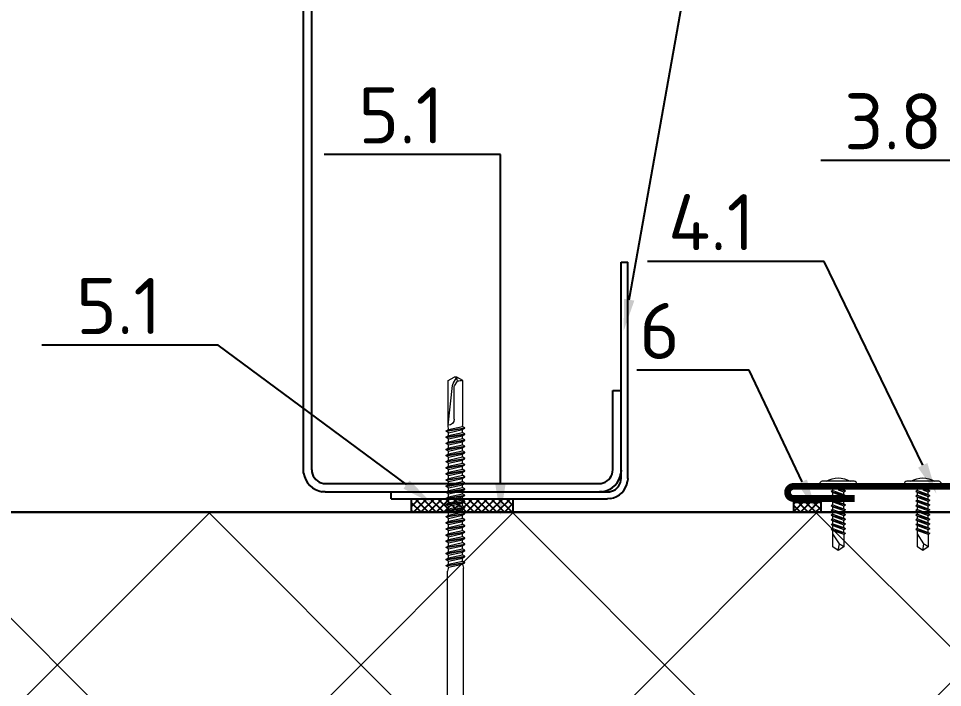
# Model space of a CAD drawing. Header units: millimetres. Extents: x -3689 to 2883575, y -702957 to -604547.
# Drawn here: x 2870290.6 to 2870570.8, y -662418.4 to -662215.5 of the extents above; entities that cross this region are included whole.
import ezdxf
from ezdxf import colors
from ezdxf.entities.mleader import LeaderData, LeaderLine
from ezdxf.math import Vec2, Vec3

# ---------------------------------------------------------------- set-up
doc = ezdxf.new("R2010")
doc.units = ezdxf.units.MM
for name, color, linetype, lineweight in [('-Крепеж-', 7, 'Continuous', 20), ('Размеры', 82, 'Continuous', 9), ('Сэндвич-панель', 30, 'Continuous', 13), ('Уплотнительная лента', 6, 'Continuous', 25)]:
    doc.layers.add(name, color=color, linetype=linetype, lineweight=lineweight)
doc.layers.add('A-FLOR-IDEN', color=14, linetype='Continuous')
doc.layers.add('S-METL', color=14, linetype='Continuous')
doc.layers.add('ФЭ', color=7, linetype='Continuous', lineweight=25, true_color=0xb8002e)
doc.styles.add('ЕСКД', font='isocpeur.ttf')
pattern_1 = [(45, (0, 0), (-1.122532015133644, 1.122532015133644), []), (135, (0, 0), (-1.122532015133644, -1.122532015133644), [])]

# ---------------------------------------------------------------- blocks, each defined once
blk = doc.blocks.new('*U703')
at = {"layer": 'Сэндвич-панель', "ltscale": 5, "true_color": 0x2776bb}
h = blk.add_hatch(dxfattribs=at)
h.set_pattern_fill('ANSI37', color=152, scale=20)
h.set_pattern_definition([(45, (575.6751378866816, 80), (-44.90128060534577, 44.90128060534577), []), (135, (575.6751378866816, 80), (-44.90128060534577, -44.90128060534576), [])])
h.paths.add_polyline_path([(0, 0), (6.123233995736766e-15, 100), (675.6751378866816, 100), (675.6751378866816, 0)])
at = {"layer": 'Сэндвич-панель', "color": 152, "lineweight": 30, "ltscale": 5, "true_color": 0x2776bb}
blk.add_lwpolyline([(0, 0), (6.123233995736766e-15, 100), (675.6751378866816, 100), (675.6751378866816, 0)], close=True, dxfattribs=at)
blk = doc.blocks.new('*U645')
at = {"ltscale": 5}
h = blk.add_hatch(dxfattribs=at)
h.set_pattern_fill('ANSI37', color=256, scale=0.5)
h.set_pattern_definition(pattern_1)
h.paths.add_polyline_path([(-4, 15), (0, 15), (-2.664535259100376e-15, -15), (-4.000000000000003, -15)])
blk.add_lwpolyline([(-4, 15), (0, 15), (-2.664535259100376e-15, -15), (-4.000000000000003, -15)], close=True, dxfattribs=at)
blk = doc.blocks.new('Уплотнитель 3х8')
at = {"ltscale": 5}
h = blk.add_hatch(dxfattribs=at)
h.set_pattern_fill('ANSI37', color=256, scale=0.5)
h.set_pattern_definition(pattern_1)
h.paths.add_polyline_path([(-3, 4), (0, 4), (0, -4), (-3, -4)])
blk.add_lwpolyline([(-3, 4), (0, 4), (0, -4), (-3, -4)], close=True, dxfattribs=at)
blk = doc.blocks.new('*U641')
at = {"color": 0, "linetype": 'ByBlock', "lineweight": -2}
for p, q in [((-1.599999999973079, -1.000000000007276), (-2.099999999973079, -1.288675134612276)), ((-1.059018956748332, -0.9999999999963618), (-2.099999999976717, -1.288675134605)), ((-1.599999999973079, -1.577350269199087), (-2.099999999973079, -1.288675134605)), ((2.100000000016734, -1.523970384954737), (-2.099999999976717, -2.688675134599179)), ((-1.599999999973079, -2.400000000001455), (-2.099999999973079, -2.688675134606455)), ((-1.599999999973079, -2.977350269193266), (-2.099999999973079, -2.688675134599179)), ((-0.013743172206887, -1), (-1.599999999973079, -1.577350269199087)), ((-1.599999999954889, -0.9999999999963617), (-0.01374317219597306, -0.999999999996362)), ((1.60000000002401, -1.235295250346099), (-1.599999999973079, -2.399999999997817)), ((1.600000000027648, -1.812645519545186), (-1.599999999973079, -2.977350269193266)), ((1.60000000002401, -2.635295250340278), (-1.59999999997308, -3.799999999991996)), ((1.60000000002401, -1.235295250353375), (2.10000000002401, -1.523970384958375)), ((1.60000000002401, -1.812645519545186), (2.10000000002401, -1.523970384951099)), ((1.60000000002401, -2.635295250347554), (2.10000000002401, -2.923970384952554)), ((2.100000000016734, -2.923970384948916), (-2.099999999976718, -4.088675134593359)), ((-1.59999999997308, -3.799999999995634), (-2.09999999997308, -4.088675134600635)), ((-1.59999999997308, -4.377350269187446), (-2.09999999997308, -4.088675134593359)), ((2.100000000016734, -4.323970384950371), (-2.099999999976718, -5.488675134594814)), ((-1.59999999997308, -5.19999999999709), (-2.09999999997308, -5.48867513460209)), ((1.600000000027648, -3.212645519539365), (-1.59999999997308, -4.377350269187446)), ((1.60000000002401, -4.035295250341733), (-1.59999999997308, -5.199999999993452)), ((1.600000000027648, -4.61264551954082), (-1.59999999997308, -5.777350269188901)), ((1.599999999994906, -5.43529525035774), (-1.600000000002184, -6.600000000009459)), ((1.60000000002401, -3.212645519539365), (2.10000000002401, -2.923970384945279)), ((1.60000000002401, -4.035295250349009), (2.10000000002401, -4.323970384954009)), ((1.60000000002401, -4.61264551954082), (2.10000000002401, -4.323970384946733)), ((1.599999999994906, -5.435295250365016), (2.099999999994906, -5.723970384970016)), ((-1.59999999997308, -5.777350269188901), (-2.09999999997308, -5.488675134594814)), ((2.09999999998763, -5.723970384966378), (-2.100000000005822, -6.888675134610821)), ((-1.600000000002184, -6.600000000013097), (-2.100000000002184, -6.888675134618097)), ((-1.600000000002184, -7.177350269204908), (-2.100000000002184, -6.888675134610821)), ((2.09999999998763, -7.123970384967834), (-2.100000000005822, -8.288675134612276)), ((-1.600000000002184, -8.000000000014552), (-2.100000000002184, -8.288675134619552)), ((1.599999999998544, -6.012645519556827), (-1.600000000002184, -7.177350269204908)), ((1.599999999994905, -6.835295250359195), (-1.600000000002184, -8.000000000010914)), ((1.599999999998543, -7.412645519558282), (-1.600000000002184, -8.577350269206363)), ((1.599999999994906, -6.012645519556827), (2.099999999994906, -5.72397038496274)), ((1.599999999994905, -6.835295250366471), (2.099999999994905, -7.123970384971472)), ((1.599999999994905, -7.412645519558282), (2.099999999994905, -7.123970384964196)), ((-1.600000000002184, -8.577350269206363), (-2.100000000002184, -8.288675134612276)), ((2.099999999987629, -8.523970384969289), (-2.100000000005823, -9.688675134613732)), ((-1.600000000002185, -9.400000000016007), (-2.100000000002185, -9.688675134621008)), ((-1.600000000002185, -9.977350269207818), (-2.100000000002185, -9.688675134613732)), ((2.099999999987629, -9.923970384970744), (-2.100000000005823, -11.08867513461519)), ((-1.600000000002185, -10.80000000001746), (-2.100000000002185, -11.08867513462246)), ((1.599999999994905, -8.23529525036065), (-1.600000000002185, -9.40000000001237)), ((1.599999999998543, -8.812645519559737), (-1.600000000002185, -9.977350269207818)), ((1.599999999994905, -9.635295250362105), (-1.600000000002185, -10.80000000001382)), ((1.599999999998543, -10.21264551956119), (-1.600000000002185, -11.37735026920927)), ((1.599999999994905, -8.235295250367926), (2.099999999994905, -8.523970384972927)), ((1.599999999994905, -8.812645519559737), (2.099999999994905, -8.52397038496565)), ((1.599999999994905, -9.635295250369381), (2.099999999994905, -9.923970384974382)), ((1.599999999994905, -10.21264551956119), (2.099999999994905, -9.923970384967106)), ((-1.600000000002185, -11.37735026920927), (-2.100000000002185, -11.08867513461519)), ((2.099999999998543, -11.32397038496856), (-2.099999999994909, -12.488675134613)), ((-1.599999999991271, -12.20000000001528), (-2.099999999991271, -12.48867513462028)), ((-1.599999999991271, -12.77735026920709), (-2.099999999991271, -12.488675134613)), ((2.099999999987629, -12.72397038497729), (-2.100000000005823, -13.88867513462174)), ((-1.600000000002185, -13.60000000002401), (-2.100000000002185, -13.88867513462901)), ((1.600000000005819, -11.03529525035992), (-1.599999999991271, -12.20000000001164)), ((1.600000000009457, -11.61264551955901), (-1.599999999991271, -12.77735026920709)), ((1.599999999994905, -12.43529525036865), (-1.600000000002185, -13.60000000002037)), ((1.599999999998542, -13.01264551956774), (-1.600000000002185, -14.17735026921582)), ((1.600000000005819, -11.0352952503672), (2.100000000005819, -11.3239703849722)), ((1.600000000005819, -11.61264551955901), (2.100000000005819, -11.32397038496492)), ((1.599999999994905, -12.43529525037593), (2.099999999994905, -12.72397038498093)), ((1.599999999994904, -13.01264551956774), (2.099999999994905, -12.72397038497365)), ((-1.600000000002185, -14.17735026921582), (-2.100000000002185, -13.88867513462174)), ((-0.351670386055051, -17.00557813298656), (1.599999999998542, -13.99999999996362)), ((7.272467370805861e-12, -18.9999999999709), (-0.351670386055051, -17.00557813298656))]:
    blk.add_line(p, q, dxfattribs=at)
blk.add_lwpolyline([(4.749999999996362, 1.500000000003637, -0.9999999999999999), (4.749999999996362, 3.637106246247321e-12), (-4.750000000003638, 8.725608443924891e-16, -0.9999999999999999), (-4.750000000003638, 1.500000000003639)], format="xyb", close=True, dxfattribs=at)
blk.add_lwpolyline([(1.600000000002183, -1.235295250353375), (1.600000000005821, -0.9999999999963624, -0.4142135623688329), (2.600000000005821, 3.637501194840044e-12)], format="xyb", dxfattribs=at)
for points in [[(-1.600000000009459, -2.400000000019645), (-1.600000000009459, -1.577350269213639)], [(1.60000000000582, -2.63529525035483), (1.600000000005821, -1.8126455195561)], [(-1.600000000009459, -3.800000000013824), (-1.600000000009459, -2.977350269207818)], [(-1.60000000000946, -5.200000000008004), (-1.60000000000946, -4.377350269201997)], [(1.600000000002182, -4.035295250349009), (1.600000000002182, -3.212645519550279)], [(1.600000000002182, -5.435295250354102), (1.600000000002182, -4.612645519551734)], [(-1.60000000000946, -6.600000000013097), (-1.60000000000946, -5.777350269203453)], [(-1.60000000000946, -8.000000000014552), (-1.60000000000946, -7.177350269208546)], [(1.600000000002181, -6.835295250355557), (1.600000000002182, -6.012645519556827)], [(1.600000000002181, -8.235295250357012), (1.600000000002181, -7.412645519558282)], [(-1.600000000009461, -9.400000000016007), (-1.60000000000946, -8.577350269210001)], [(-1.600000000009461, -10.80000000001746), (-1.600000000009461, -9.977350269211456)], [(1.600000000002181, -9.635295250358467), (1.600000000002181, -8.812645519559737)], [(1.600000000013095, -11.03529525035628), (1.600000000013095, -10.21264551955755)], [(-1.599999999998547, -12.20000000001528), (-1.599999999998547, -11.37735026920927)], [(-1.600000000009461, -13.60000000002401), (-1.600000000009461, -12.777350269218)], [(-1.600000000002185, -14.17735026921582), (-1.599999999998548, -17.87966793885062), (-7.279447857560992e-12, -18.99999999998181), (1.599999999998541, -17.8796679388397), (1.59999999998399, -13.01264551957502)], [(1.600000000002181, -12.43529525036502), (1.600000000002181, -11.61264551956629)]]:
    blk.add_lwpolyline(points, dxfattribs=at)
for centre, radius, start, end in [((-3.638736557298684e-12, -4.124999999992724), 6.624999999996911, 58.10920819813854, 121.8907918018614), ((-2.600000000002183, -0.9999999999999996), 0.9999999999890861, 2.084140759670701e-10, 89.9999999995831), ((0.8651910481785271, -20.07188099263658), 3.298933915255489, 111.6456391962607, 138.3543608042461)]:
    blk.add_arc(centre, radius, start, end, dxfattribs=at)
blk = doc.blocks.new('5.5х140')
at = {"layer": '-Крепеж-', "color": 0, "linetype": 'ByBlock', "lineweight": -2}
for p, q in [((-3.975486000010278, 4.231651999929454), (-2.764797999989241, 9.499999999941792)), ((-2.764797999989241, -9.500000000058208), (-2.764797999989241, 9.499999999941792)), ((-2.764797999989241, 9.499999999941792), (-1.798872999992454, 9.278026469284669)), ((-1.798872589366511, -9.278027997992467), (-1.798872589366511, 9.278027997876052)), ((-1.687914000009187, 9.125306648435071), (0, 9.03684664843604)), ((0, 9.03684664843604), (0, -9.036846648494247)), ((-9.225486000010278, 3.377498999936506), (-9.225486000010278, -3.377499000052921)), ((0, -2.119821216037963), (0.8671251273481175, 3.149999999965075)), ((0.002306945534655824, -3.150000000081491), (1.038943309162278, 3.149999999965075)), ((0.4041954000713304, 2.348181818146259), (0.8671251273481175, 3.149999999965075)), ((0.8671251273481175, 3.149999999965075), (1.038943309162278, 3.149999999965075)), ((1.038943309162278, 3.149999999965075), (1.501873036439065, 2.348181818146259)), ((1.903761490975739, -3.150000000081491), (2.940397854632465, 3.149999999965075)), ((2.075579672819003, -3.150000000081491), (3.112216036446625, 3.149999999965075)), ((2.477468127355678, 2.348181818146259), (2.940397854632465, 3.149999999965075)), ((2.940397854632465, 3.149999999965075), (3.112216036446625, 3.149999999965075)), ((3.112216036446625, 3.149999999965075), (3.575145763723413, 2.348181818146259)), ((3.977034218260087, -3.150000000081491), (5.013670581887709, 3.149999999965075)), ((4.148852400074247, -3.150000000081491), (5.185488763701869, 3.149999999965075)), ((4.550740854610922, 2.348181818146259), (5.013670581887709, 3.149999999965075)), ((5.013670581887709, 3.149999999965075), (5.185488763701869, 3.149999999965075)), ((5.185488763701869, 3.149999999965075), (5.648418490978656, 2.348181818146259)), ((6.050306945544435, -3.150000000081491), (7.086943309172057, 3.149999999965075)), ((6.222125127358595, -3.150000000081491), (7.258761490986217, 3.149999999965075)), ((6.624013581895269, 2.348181818146259), (7.086943309172057, 3.149999999965075)), ((7.086943309172057, 3.149999999965075), (7.258761490986217, 3.149999999965075)), ((7.258761490986217, 3.149999999965075), (7.721691218263004, 2.348181818146259)), ((8.123579672799679, -3.150000000081491), (9.1602160364273, 3.149999999965075)), ((8.295397854613839, -3.150000000081491), (9.33203421824146, 3.149999999965075)), ((8.697286309150513, 2.348181818146259), (9.1602160364273, 3.149999999965075)), ((9.1602160364273, 3.149999999965075), (9.33203421824146, 3.149999999965075)), ((9.33203421824146, 3.149999999965075), (9.794963945518248, 2.348181818146259)), ((84.11750000005122, -2.750000000058208), (85.02250000005006, 2.749999999941792)), ((84.2675000000745, -2.750000000058208), (85.17250000007334, 2.749999999941792)), ((84.61835500007146, 2.049999999930151), (85.02250000005006, 2.749999999941792)), ((85.02250000005006, 2.749999999941792), (85.17250000007334, 2.749999999941792)), ((85.17250000007334, 2.749999999941792), (85.57664500005194, 2.049999999930151)), ((85.9275000000489, -2.750000000058208), (86.83250000004773, 2.749999999941792)), ((86.07750000007218, -2.750000000058208), (86.98250000007101, 2.749999999941792)), ((86.42835500006913, 2.049999999930151), (86.83250000004773, 2.749999999941792)), ((86.83250000004773, 2.749999999941792), (86.98250000007101, 2.749999999941792)), ((86.98250000007101, 2.749999999941792), (87.38664500004961, 2.049999999930151)), ((87.73750000004657, -2.750000000058208), (88.6425000000454, 2.749999999941792)), ((87.88750000006985, -2.750000000058208), (88.79250000006869, 2.749999999941792)), ((88.2383550000668, 2.049999999930151), (88.6425000000454, 2.749999999941792)), ((88.6425000000454, 2.749999999941792), (88.79250000006869, 2.749999999941792)), ((88.79250000006869, 2.749999999941792), (89.19664500004728, 2.049999999930151)), ((89.54750000004424, -2.750000000058208), (90.45250000004307, 2.749999999941792)), ((89.69750000006752, -2.750000000058208), (90.60250000006636, 2.749999999941792)), ((90.04835500006448, 2.049999999930151), (90.45250000004307, 2.749999999941792)), ((90.45250000004307, 2.749999999941792), (90.60250000006636, 2.749999999941792)), ((90.60250000006636, 2.749999999941792), (91.00664500004495, 2.049999999930151)), ((91.35750000004191, -2.750000000058208), (92.26250000004075, 2.749999999941792)), ((91.50750000006519, -2.750000000058208), (92.41250000006403, 2.749999999941792)), ((91.85835500006215, 2.049999999930151), (92.26250000004075, 2.749999999941792)), ((92.26250000004075, 2.749999999941792), (92.41250000006403, 2.749999999941792)), ((92.41250000006403, 2.749999999941792), (92.81664500004263, 2.049999999930151)), ((93.16750000003958, -2.750000000058208), (94.07250000003842, 2.749999999941792)), ((93.31750000006286, -2.750000000058208), (94.2225000000617, 2.749999999941792)), ((93.66835500005982, 2.049999999930151), (94.07250000003842, 2.749999999941792)), ((94.07250000003842, 2.749999999941792), (94.2225000000617, 2.749999999941792)), ((94.2225000000617, 2.749999999941792), (94.6266450000403, 2.049999999930151)), ((94.97750000003725, -2.750000000058208), (95.88250000003609, 2.749999999941792)), ((95.12750000006054, -2.750000000058208), (96.03250000005937, 2.749999999941792)), ((95.47835500005749, 2.049999999930151), (95.88250000003609, 2.749999999941792)), ((95.88250000003609, 2.749999999941792), (96.03250000005937, 2.749999999941792)), ((96.03250000005937, 2.749999999941792), (96.43664500003797, 2.049999999930151)), ((96.78750000003492, -2.750000000058208), (97.69250000003376, 2.749999999941792)), ((96.93750000005821, -2.750000000058208), (97.84250000005704, 2.749999999941792)), ((97.28835500005516, 2.049999999930151), (97.69250000003376, 2.749999999941792)), ((97.69250000003376, 2.749999999941792), (97.84250000005704, 2.749999999941792)), ((97.84250000005704, 2.749999999941792), (98.24664500003564, 2.049999999930151)), ((98.5975000000326, -2.750000000058208), (99.50250000003143, 2.749999999941792)), ((98.74750000005588, -2.750000000058208), (99.65250000005472, 2.749999999941792)), ((99.09835500005283, 2.049999999930151), (99.50250000003143, 2.749999999941792)), ((99.50250000003143, 2.749999999941792), (99.65250000005472, 2.749999999941792)), ((99.65250000005472, 2.749999999941792), (100.0566450000333, 2.049999999930151)), ((100.4075000000303, -2.750000000058208), (101.3125000000291, 2.749999999941792)), ((100.5575000000536, -2.750000000058208), (101.4625000000524, 2.749999999941792)), ((100.9083550000505, 2.049999999930151), (101.3125000000291, 2.749999999941792)), ((101.3125000000291, 2.749999999941792), (101.4625000000524, 2.749999999941792)), ((101.4625000000524, 2.749999999941792), (101.866645000031, 2.049999999930151)), ((102.2175000000279, -2.750000000058208), (103.1225000000268, 2.749999999941792)), ((102.3675000000512, -2.750000000058208), (103.2725000000501, 2.749999999941792)), ((102.7183550000482, 2.049999999930151), (103.1225000000268, 2.749999999941792)), ((103.1225000000268, 2.749999999941792), (103.2725000000501, 2.749999999941792)), ((103.2725000000501, 2.749999999941792), (103.6766450000287, 2.049999999930151)), ((104.0275000000256, -2.750000000058208), (104.9325000000244, 2.749999999941792)), ((104.1775000000489, -2.750000000058208), (105.0825000000477, 2.749999999941792)), ((104.5283550000458, 2.049999999930151), (104.9325000000244, 2.749999999941792)), ((104.9325000000244, 2.749999999941792), (105.0825000000477, 2.749999999941792)), ((105.0825000000477, 2.749999999941792), (105.4866450000263, 2.049999999930151)), ((105.8375000000233, -2.750000000058208), (106.7425000000221, 2.749999999941792)), ((105.9875000000466, -2.750000000058208), (106.8925000000454, 2.749999999941792)), ((106.3383550000435, 2.049999999930151), (106.7425000000221, 2.749999999941792)), ((106.7425000000221, 2.749999999941792), (106.8925000000454, 2.749999999941792)), ((106.8925000000454, 2.749999999941792), (107.296645000024, 2.049999999930151)), ((107.647500000021, -2.750000000058208), (108.5525000000198, 2.749999999941792)), ((107.7975000000442, -2.750000000058208), (108.7025000000431, 2.749999999941792)), ((108.1483550000412, 2.049999999930151), (108.5525000000198, 2.749999999941792)), ((108.5525000000198, 2.749999999941792), (108.7025000000431, 2.749999999941792)), ((108.7025000000431, 2.749999999941792), (109.1066450000217, 2.049999999930151)), ((109.4575000000186, -2.750000000058208), (110.3625000000175, 2.749999999941792)), ((109.6075000000419, -2.750000000058208), (110.5125000000407, 2.749999999941792)), ((109.9583550000389, 2.049999999930151), (110.3625000000175, 2.749999999941792)), ((110.3625000000175, 2.749999999941792), (110.5125000000407, 2.749999999941792)), ((110.5125000000407, 2.749999999941792), (110.9166450000193, 2.049999999930151)), ((111.2675000000163, -2.750000000058208), (112.1725000000151, 2.749999999941792)), ((111.4175000000396, -2.750000000058208), (112.3225000000384, 2.749999999941792)), ((111.7683550000365, 2.049999999930151), (112.1725000000151, 2.749999999941792)), ((112.1725000000151, 2.749999999941792), (112.3225000000384, 2.749999999941792)), ((112.3225000000384, 2.749999999941792), (112.726645000017, 2.049999999930151)), ((113.077500000014, -2.750000000058208), (113.9825000000128, 2.749999999941792)), ((113.2275000000373, -2.750000000058208), (114.1325000000361, 2.749999999941792)), ((113.5783550000342, 2.049999999930151), (113.9825000000128, 2.749999999941792)), ((113.9825000000128, 2.749999999941792), (114.1325000000361, 2.749999999941792)), ((114.1325000000361, 2.749999999941792), (114.5366450000147, 2.049999999930151)), ((114.8875000000116, -2.750000000058208), (115.7925000000105, 2.749999999941792)), ((115.0375000000349, -2.750000000058208), (115.9425000000338, 2.749999999941792)), ((115.3883550000319, 2.049999999930151), (115.7925000000105, 2.749999999941792)), ((115.7925000000105, 2.749999999941792), (115.9425000000338, 2.749999999941792)), ((115.9425000000338, 2.749999999941792), (116.3466450000124, 2.049999999930151)), ((116.6975000000093, -2.750000000058208), (117.6025000000081, 2.749999999941792)), ((116.8475000000326, -2.750000000058208), (117.7525000000314, 2.749999999941792)), ((117.1983550000296, 2.049999999930151), (117.6025000000081, 2.749999999941792)), ((117.6025000000081, 2.749999999941792), (117.7525000000314, 2.749999999941792)), ((117.7525000000314, 2.749999999941792), (118.15664500001, 2.049999999930151)), ((118.507500000007, -2.750000000058208), (119.4125000000058, 2.749999999941792)), ((118.6575000000303, -2.750000000058208), (119.5625000000291, 2.749999999941792)), ((119.0083550000272, 2.049999999930151), (119.4125000000058, 2.749999999941792)), ((119.4125000000058, 2.749999999941792), (119.5625000000291, 2.749999999941792)), ((119.5625000000291, 2.749999999941792), (119.9666450000077, 2.049999999930151)), ((120.3175000000047, -2.750000000058208), (121.2225000000035, 2.749999999941792)), ((120.4675000000279, -2.750000000058208), (121.3725000000268, 2.749999999941792)), ((120.8183550000249, 2.049999999930151), (121.2225000000035, 2.749999999941792)), ((121.2225000000035, 2.749999999941792), (121.3725000000268, 2.749999999941792)), ((121.3725000000268, 2.749999999941792), (121.7766450000054, 2.049999999930151)), ((122.1275000000023, -2.750000000058208), (123.0325000000012, 2.749999999941792)), ((122.2775000000256, -2.750000000058208), (123.1825000000244, 2.749999999941792)), ((122.6283550000226, 2.049999999930151), (123.0325000000012, 2.749999999941792)), ((123.0325000000012, 2.749999999941792), (123.1825000000244, 2.749999999941792)), ((123.1825000000244, 2.749999999941792), (123.586645000003, 2.049999999930151)), ((123.9375, -2.750000000058208), (124.8424999999988, 2.749999999941792)), ((124.0875000000233, -2.750000000058208), (124.9925000000221, 2.749999999941792)), ((124.4383550000202, 2.049999999930151), (124.8424999999988, 2.749999999941792)), ((124.8424999999988, 2.749999999941792), (124.9925000000221, 2.749999999941792)), ((124.9925000000221, 2.749999999941792), (125.3658510000096, 2.103336999949533)), ((-8.825485999986995, 2.251665999938268), (-5.075485999986995, 2.251665999938268)), ((0, 0.5170203371089883), (0.4041954000713304, 2.348181818146259)), ((0, 2.348181818146259), (0.4041954000713304, 2.348181818146259)), ((0.465236672811443, -2.348181818262674), (1.501873036439065, 2.348181818146259)), ((1.440831763728056, -2.348181818262674), (2.477468127355678, 2.348181818146259)), ((1.501873036439065, 2.348181818146259), (2.477468127355678, 2.348181818146259)), ((2.538509400066687, -2.348181818262674), (3.575145763723413, 2.348181818146259)), ((3.5141044909833, -2.348181818262674), (4.550740854610922, 2.348181818146259)), ((3.575145763723413, 2.348181818146259), (4.550740854640026, 2.348181818146259)), ((4.611782127351034, -2.348181818262674), (5.648418490978656, 2.348181818146259)), ((5.587377218267648, -2.348181818262674), (6.624013581895269, 2.348181818146259)), ((5.648418490978656, 2.348181818146259), (6.624013581895269, 2.348181818146259)), ((6.685054854606278, -2.348181818262674), (7.721691218263004, 2.348181818146259)), ((7.660649945522891, -2.348181818262674), (8.697286309150513, 2.348181818146259)), ((7.721691218263004, 2.348181818146259), (8.697286309179617, 2.348181818146259)), ((8.758327581890626, -2.348181818262674), (9.794963945518248, 2.348181818146259)), ((9.733922672807239, -2.348181818262674), (10.36867058189819, 0.5274716925341636)), ((9.794963945518248, 2.348181818146259), (83.50552530470304, 2.348181818146259)), ((83.71335500007262, -2.050000000046566), (84.61835500007146, 2.049999999930151)), ((84.6716450000531, -2.050000000046566), (85.57664500005194, 2.049999999930151)), ((85.5233550000703, -2.050000000046566), (86.42835500006913, 2.049999999930151)), ((85.57664500005194, 2.049999999930151), (86.42835500006913, 2.049999999930151)), ((86.48164500005078, -2.050000000046566), (87.38664500004961, 2.049999999930151)), ((87.33335500006797, -2.050000000046566), (88.2383550000668, 2.049999999930151)), ((87.38664500004961, 2.049999999930151), (88.2383550000668, 2.049999999930151)), ((88.29164500004845, -2.050000000046566), (89.19664500004728, 2.049999999930151)), ((89.14335500006564, -2.050000000046566), (90.04835500006448, 2.049999999930151)), ((89.19664500004728, 2.049999999930151), (90.04835500006448, 2.049999999930151)), ((90.10164500004612, -2.050000000046566), (91.00664500004495, 2.049999999930151)), ((90.95335500006331, -2.050000000046566), (91.85835500006215, 2.049999999930151)), ((91.00664500004495, 2.049999999930151), (91.85835500006215, 2.049999999930151)), ((91.91164500004379, -2.050000000046566), (92.81664500004263, 2.049999999930151)), ((92.76335500006098, -2.050000000046566), (93.66835500005982, 2.049999999930151)), ((92.81664500004263, 2.049999999930151), (93.66835500005982, 2.049999999930151)), ((93.72164500004146, -2.050000000046566), (94.6266450000403, 2.049999999930151)), ((94.57335500005865, -2.050000000046566), (95.47835500005749, 2.049999999930151)), ((94.6266450000403, 2.049999999930151), (95.47835500005749, 2.049999999930151)), ((95.53164500003913, -2.050000000046566), (96.43664500003797, 2.049999999930151)), ((96.38335500005633, -2.050000000046566), (97.28835500005516, 2.049999999930151)), ((96.43664500003797, 2.049999999930151), (97.28835500005516, 2.049999999930151)), ((97.3416450000368, -2.050000000046566), (98.24664500003564, 2.049999999930151)), ((98.193355000054, -2.050000000046566), (99.09835500005283, 2.049999999930151)), ((98.24664500003564, 2.049999999930151), (99.09835500005283, 2.049999999930151)), ((99.15164500003448, -2.050000000046566), (100.0566450000333, 2.049999999930151)), ((100.0033550000517, -2.050000000046566), (100.9083550000505, 2.049999999930151)), ((100.0566450000333, 2.049999999930151), (100.9083550000505, 2.049999999930151)), ((100.9616450000321, -2.050000000046566), (101.866645000031, 2.049999999930151)), ((101.8133550000493, -2.050000000046566), (102.7183550000482, 2.049999999930151)), ((101.866645000031, 2.049999999930151), (102.7183550000482, 2.049999999930151)), ((102.7716450000298, -2.050000000046566), (103.6766450000287, 2.049999999930151)), ((103.623355000047, -2.050000000046566), (104.5283550000458, 2.049999999930151)), ((103.6766450000287, 2.049999999930151), (104.5283550000458, 2.049999999930151)), ((104.5816450000275, -2.050000000046566), (105.4866450000263, 2.049999999930151)), ((105.4333550000447, -2.050000000046566), (106.3383550000435, 2.049999999930151)), ((105.4866450000263, 2.049999999930151), (106.3383550000435, 2.049999999930151)), ((106.3916450000252, -2.050000000046566), (107.296645000024, 2.049999999930151)), ((107.2433550000424, -2.050000000046566), (108.1483550000412, 2.049999999930151)), ((107.296645000024, 2.049999999930151), (108.1483550000412, 2.049999999930151)), ((108.2016450000228, -2.050000000046566), (109.1066450000217, 2.049999999930151)), ((109.05335500004, -2.050000000046566), (109.9583550000389, 2.049999999930151)), ((109.1066450000217, 2.049999999930151), (109.9583550000389, 2.049999999930151)), ((110.0116450000205, -2.050000000046566), (110.9166450000193, 2.049999999930151)), ((110.8633550000377, -2.050000000046566), (111.7683550000365, 2.049999999930151)), ((110.9166450000193, 2.049999999930151), (111.7683550000365, 2.049999999930151)), ((111.8216450000182, -2.050000000046566), (112.726645000017, 2.049999999930151)), ((112.6733550000354, -2.050000000046566), (113.5783550000342, 2.049999999930151)), ((112.726645000017, 2.049999999930151), (113.5783550000342, 2.049999999930151)), ((113.6316450000159, -2.050000000046566), (114.5366450000147, 2.049999999930151)), ((114.483355000033, -2.050000000046566), (115.3883550000319, 2.049999999930151)), ((114.5366450000147, 2.049999999930151), (115.3883550000319, 2.049999999930151)), ((115.4416450000135, -2.050000000046566), (116.3466450000124, 2.049999999930151)), ((116.2933550000307, -2.050000000046566), (117.1983550000296, 2.049999999930151)), ((116.3466450000124, 2.049999999930151), (117.1983550000296, 2.049999999930151)), ((117.2516450000112, -2.050000000046566), (118.15664500001, 2.049999999930151)), ((118.1033550000284, -2.050000000046566), (119.0083550000272, 2.049999999930151)), ((118.15664500001, 2.049999999930151), (119.0083550000272, 2.049999999930151)), ((119.0616450000089, -2.050000000046566), (119.9666450000077, 2.049999999930151)), ((119.9133550000261, -2.050000000046566), (120.8183550000249, 2.049999999930151)), ((119.9666450000077, 2.049999999930151), (120.8183550000249, 2.049999999930151)), ((120.8716450000065, -2.050000000046566), (121.7766450000054, 2.049999999930151)), ((121.7233550000237, -2.050000000046566), (122.6283550000226, 2.049999999930151)), ((121.7766450000054, 2.049999999930151), (122.6283550000226, 2.049999999930151)), ((122.6816450000042, -2.050000000046566), (123.586645000003, 2.049999999930151)), ((123.5333550000214, -2.050000000046566), (124.4383550000202, 2.049999999930151)), ((123.586645000003, 2.049999999930151), (124.4383550000202, 2.049999999930151)), ((124.4916450000019, -2.050000000046566), (125.3658510000096, 2.103336999949533)), ((125.3658510000096, 2.103336999949533), (125.8992120000185, 2.149999999965075)), ((125.8992120000185, 2.149999999965075), (138.9896370000206, 2.149999999965075)), ((137.3912070000079, -0.2660250000772066), (138.8000000000175, 0.5473409999394789)), ((138.1237540000002, -0.6832510000676848), (140, 0.3999999999650754)), ((138.8000000000175, 0.5473409999394789), (140, 0.3999999999650754)), ((138.9896370000206, 2.149999999965075), (140, 0.3999999999650754)), ((140, 0.3999999999650754), (140, -0.4000000000814907)), ((-8.825485999986995, -2.251666000054684), (-5.075485999986995, -2.251666000054684)), ((0.002306945534655824, -3.150000000081491), (0.465236672811443, -2.348181818262674)), ((0.465236672811443, -2.348181818262674), (1.440831763728056, -2.348181818262674)), ((1.440831763728056, -2.348181818262674), (1.903761490975739, -3.150000000081491)), ((2.075579672819003, -3.150000000081491), (2.538509400066687, -2.348181818262674)), ((2.538509400066687, -2.348181818262674), (3.5141044909833, -2.348181818262674)), ((3.5141044909833, -2.348181818262674), (3.977034218260087, -3.150000000081491)), ((4.148852400074247, -3.150000000081491), (4.611782127351034, -2.348181818262674)), ((4.611782127351034, -2.348181818262674), (5.587377218267648, -2.348181818262674)), ((5.587377218267648, -2.348181818262674), (6.050306945544435, -3.150000000081491)), ((6.222125127358595, -3.150000000081491), (6.685054854606278, -2.348181818262674)), ((6.685054854606278, -2.348181818262674), (7.660649945522891, -2.348181818262674)), ((7.660649945522891, -2.348181818262674), (8.123579672799679, -3.150000000081491)), ((8.295397854613839, -3.150000000081491), (8.758327581890626, -2.348181818262674)), ((8.758327581890626, -2.348181818262674), (9.733922672807239, -2.348181818262674)), ((9.733922672807239, -2.348181818262674), (10.19685240008403, -3.150000000081491)), ((10.19685240008403, -3.150000000081491), (10.36867058189819, -2.348181818262674)), ((10.36867058189819, -2.348181818262674), (82.6005253047042, -2.348181818262674)), ((83.71335500007262, -2.050000000046566), (84.11750000005122, -2.750000000058208)), ((84.2675000000745, -2.750000000058208), (84.6716450000531, -2.050000000046566)), ((84.6716450000531, -2.050000000046566), (85.5233550000703, -2.050000000046566)), ((85.5233550000703, -2.050000000046566), (85.9275000000489, -2.750000000058208)), ((86.07750000007218, -2.750000000058208), (86.48164500005078, -2.050000000046566)), ((86.48164500005078, -2.050000000046566), (87.33335500006797, -2.050000000046566)), ((87.33335500006797, -2.050000000046566), (87.73750000004657, -2.750000000058208)), ((87.88750000006985, -2.750000000058208), (88.29164500004845, -2.050000000046566)), ((88.29164500004845, -2.050000000046566), (89.14335500006564, -2.050000000046566)), ((89.14335500006564, -2.050000000046566), (89.54750000004424, -2.750000000058208)), ((89.69750000006752, -2.750000000058208), (90.10164500004612, -2.050000000046566)), ((90.10164500004612, -2.050000000046566), (90.95335500006331, -2.050000000046566)), ((90.95335500006331, -2.050000000046566), (91.35750000004191, -2.750000000058208)), ((91.50750000006519, -2.750000000058208), (91.91164500004379, -2.050000000046566)), ((91.91164500004379, -2.050000000046566), (92.76335500006098, -2.050000000046566)), ((92.76335500006098, -2.050000000046566), (93.16750000003958, -2.750000000058208)), ((93.31750000006286, -2.750000000058208), (93.72164500004146, -2.050000000046566)), ((93.72164500004146, -2.050000000046566), (94.57335500005865, -2.050000000046566)), ((94.57335500005865, -2.050000000046566), (94.97750000003725, -2.750000000058208)), ((95.12750000006054, -2.750000000058208), (95.53164500003913, -2.050000000046566)), ((95.53164500003913, -2.050000000046566), (96.38335500005633, -2.050000000046566)), ((96.38335500005633, -2.050000000046566), (96.78750000003492, -2.750000000058208)), ((96.93750000005821, -2.750000000058208), (97.3416450000368, -2.050000000046566)), ((97.3416450000368, -2.050000000046566), (98.193355000054, -2.050000000046566)), ((98.193355000054, -2.050000000046566), (98.5975000000326, -2.750000000058208)), ((98.74750000005588, -2.750000000058208), (99.15164500003448, -2.050000000046566)), ((99.15164500003448, -2.050000000046566), (100.0033550000517, -2.050000000046566)), ((100.0033550000517, -2.050000000046566), (100.4075000000303, -2.750000000058208)), ((100.5575000000536, -2.750000000058208), (100.9616450000321, -2.050000000046566)), ((100.9616450000321, -2.050000000046566), (101.8133550000493, -2.050000000046566)), ((101.8133550000493, -2.050000000046566), (102.2175000000279, -2.750000000058208)), ((102.3675000000512, -2.750000000058208), (102.7716450000298, -2.050000000046566)), ((102.7716450000298, -2.050000000046566), (103.623355000047, -2.050000000046566)), ((103.623355000047, -2.050000000046566), (104.0275000000256, -2.750000000058208)), ((104.1775000000489, -2.750000000058208), (104.5816450000275, -2.050000000046566)), ((104.5816450000275, -2.050000000046566), (105.4333550000447, -2.050000000046566)), ((105.4333550000447, -2.050000000046566), (105.8375000000233, -2.750000000058208)), ((105.9875000000466, -2.750000000058208), (106.3916450000252, -2.050000000046566)), ((106.3916450000252, -2.050000000046566), (107.2433550000424, -2.050000000046566)), ((107.2433550000424, -2.050000000046566), (107.647500000021, -2.750000000058208)), ((107.7975000000442, -2.750000000058208), (108.2016450000228, -2.050000000046566)), ((108.2016450000228, -2.050000000046566), (109.05335500004, -2.050000000046566)), ((109.05335500004, -2.050000000046566), (109.4575000000186, -2.750000000058208)), ((109.6075000000419, -2.750000000058208), (110.0116450000205, -2.050000000046566)), ((110.0116450000205, -2.050000000046566), (110.8633550000377, -2.050000000046566)), ((110.8633550000377, -2.050000000046566), (111.2675000000163, -2.750000000058208)), ((111.4175000000396, -2.750000000058208), (111.8216450000182, -2.050000000046566)), ((111.8216450000182, -2.050000000046566), (112.6733550000354, -2.050000000046566)), ((112.6733550000354, -2.050000000046566), (113.077500000014, -2.750000000058208)), ((113.2275000000373, -2.750000000058208), (113.6316450000159, -2.050000000046566)), ((113.6316450000159, -2.050000000046566), (114.483355000033, -2.050000000046566)), ((114.483355000033, -2.050000000046566), (114.8875000000116, -2.750000000058208)), ((115.0375000000349, -2.750000000058208), (115.4416450000135, -2.050000000046566)), ((115.4416450000135, -2.050000000046566), (116.2933550000307, -2.050000000046566)), ((116.2933550000307, -2.050000000046566), (116.6975000000093, -2.750000000058208)), ((116.8475000000326, -2.750000000058208), (117.2516450000112, -2.050000000046566)), ((117.2516450000112, -2.050000000046566), (118.1033550000284, -2.050000000046566)), ((118.1033550000284, -2.050000000046566), (118.507500000007, -2.750000000058208)), ((118.6575000000303, -2.750000000058208), (119.0616450000089, -2.050000000046566)), ((119.0616450000089, -2.050000000046566), (119.9133550000261, -2.050000000046566)), ((119.9133550000261, -2.050000000046566), (120.3175000000047, -2.750000000058208)), ((120.4675000000279, -2.750000000058208), (120.8716450000065, -2.050000000046566)), ((120.8716450000065, -2.050000000046566), (121.7233550000237, -2.050000000046566)), ((121.7233550000237, -2.050000000046566), (122.1275000000023, -2.750000000058208)), ((122.2775000000256, -2.750000000058208), (122.6816450000042, -2.050000000046566)), ((122.6816450000042, -2.050000000046566), (123.5333550000214, -2.050000000046566)), ((123.5333550000214, -2.050000000046566), (123.9375, -2.750000000058208)), ((124.0875000000233, -2.750000000058208), (124.4916450000019, -2.050000000046566)), ((124.4916450000019, -2.050000000046566), (125.6346500000218, -2.150000000081491)), ((125.6346500000218, -2.150000000081491), (138.9896370000206, -2.150000000081491)), ((125.75, -2.150000000081491), (137.4710510000004, -0.920816000085324)), ((127.5, -0.4000000000814907), (136.8912070000079, -0.4000000000814907)), ((138.9896370000206, -2.150000000081491), (140, -0.4000000000814907)), ((-3.975486000010278, -4.231652000045869), (-2.764797999989241, -9.500000000058208)), ((0, -3.150000000081491), (0.002306945534655824, -3.150000000081491)), ((1.903761490975739, -3.150000000081491), (2.075579672819003, -3.150000000081491)), ((3.977034218260087, -3.150000000081491), (4.148852400074247, -3.150000000081491)), ((6.050306945544435, -3.150000000081491), (6.222125127358595, -3.150000000081491)), ((8.123579672799679, -3.150000000081491), (8.295397854613839, -3.150000000081491)), ((84.11750000005122, -2.750000000058208), (84.2675000000745, -2.750000000058208)), ((85.9275000000489, -2.750000000058208), (86.07750000007218, -2.750000000058208)), ((87.73750000004657, -2.750000000058208), (87.88750000006985, -2.750000000058208)), ((89.54750000004424, -2.750000000058208), (89.69750000006752, -2.750000000058208)), ((91.35750000004191, -2.750000000058208), (91.50750000006519, -2.750000000058208)), ((93.16750000003958, -2.750000000058208), (93.31750000006286, -2.750000000058208)), ((94.97750000003725, -2.750000000058208), (95.12750000006054, -2.750000000058208)), ((96.78750000003492, -2.750000000058208), (96.93750000005821, -2.750000000058208)), ((98.5975000000326, -2.750000000058208), (98.74750000005588, -2.750000000058208)), ((100.4075000000303, -2.750000000058208), (100.5575000000536, -2.750000000058208)), ((102.2175000000279, -2.750000000058208), (102.3675000000512, -2.750000000058208)), ((104.0275000000256, -2.750000000058208), (104.1775000000489, -2.750000000058208)), ((105.8375000000233, -2.750000000058208), (105.9875000000466, -2.750000000058208)), ((107.647500000021, -2.750000000058208), (107.7975000000442, -2.750000000058208)), ((109.4575000000186, -2.750000000058208), (109.6075000000419, -2.750000000058208)), ((111.2675000000163, -2.750000000058208), (111.4175000000396, -2.750000000058208)), ((113.077500000014, -2.750000000058208), (113.2275000000373, -2.750000000058208)), ((114.8875000000116, -2.750000000058208), (115.0375000000349, -2.750000000058208)), ((116.6975000000093, -2.750000000058208), (116.8475000000326, -2.750000000058208)), ((118.507500000007, -2.750000000058208), (118.6575000000303, -2.750000000058208)), ((120.3175000000047, -2.750000000058208), (120.4675000000279, -2.750000000058208)), ((122.1275000000023, -2.750000000058208), (122.2775000000256, -2.750000000058208)), ((123.9375, -2.750000000058208), (124.0875000000233, -2.750000000058208)), ((-2.764797999989241, -9.500000000058208), (-1.798872999992454, -9.278026469401084)), ((-1.687914000009187, -9.125306648493279), (0, -9.036846648494247))]:
    blk.add_line(p, q, dxfattribs=at)
at = {"layer": '-Крепеж-', "transparency": 33554638}
for p, q in [((10.36867058189819, -2.348181818262674), (10.36867058189819, 0.5274716925341636)), ((84.61835500007146, 2.049999999930151), (83.50552530470304, 2.348181818146259)), ((83.71335500007262, -2.050000000046566), (82.6005253047042, -2.348181818262674))]:
    blk.add_line(p, q, dxfattribs=at)
at = {"layer": '-Крепеж-', "color": 0, "linetype": 'ByBlock', "lineweight": -2}
blk.add_lwpolyline([(-4.014616434462368, 5.360547380521894, -0.2331891498587463), (-3.975486000010278, 5.281206999963615), (-3.975486000010278, -5.28120700008003, -0.2331891498587462), (-4.01461643257062, -5.3605475689983, -0.3394080315140295), (-4.836355567415012, -5.3605475689983, -0.2331891498587463), (-4.875486000004457, -5.28120700008003), (-4.875486000004457, 5.281206999963615, -0.2331891498587463), (-4.836355565552367, 5.360547380521894, -0.3394080315140294)], format="xyb", close=True, dxfattribs=at)
blk.add_lwpolyline([(-4.875486000004457, 4.903331999958027, -0.414213562373095), (-5.275485999998637, 4.503331999934744), (-8.825485997658689, 4.503332027758006, 0.3552924745212251), (-8.825485997862415, 2.251666055643, 0.1776462371642253), (-8.825485997658689, -2.251665972231422, 0.3552924745212251), (-8.825485999986995, -4.503332000051159), (-5.275485999998637, -4.503332000051159, -0.414213562373095), (-4.875486000004457, -4.903332000074442)], format="xyb", dxfattribs=at)
for centre, radius, start, end in [((-1.681558000011137, 9.246593648393173), 0.121453, 165.0000000005286, 266.9999999995148), ((-5.075485999986995, 2.45166599994991), 0.2000000000000001, 270, 0), ((145.6670040000172, 0.5473409999394789), 6.867004000000001, 166.5035329987155, 180), ((-5.075485999986995, -2.451666000066325), 0.2000000000000001, 0, 90), ((127.5, -2.150000000081491), 1.75, 90, 180), ((136.8912070000079, 0.5999999999185093), 1, 270, 300.0000000000624), ((137.1237540000002, 1.048799999931362), 2, 280.0000000005472, 300.0000000000624), ((-1.681558000011137, -9.246593648509588), 0.121453, 93.00000000048514, 194.9999999994714)]:
    blk.add_arc(centre, radius, start, end, dxfattribs=at)

msp = doc.modelspace()

# ---------------------------------------------------------------- linework, layer by layer
at = {"layer": 'S-METL'}
for p, q in [((2870376.969327894, -662352.4562594498), (2870376.969327894, -662058.2604394929)), ((2870379.532009252, -662352.3647330514), (2870379.532009252, -662058.168913102)), ((2870376.969327894, -662348.7678265218), (2870376.969327894, -662061.7475143686)), ((2870473.269946103, -662354.8999594367), (2870473.269946103, -662289.3685377793)), ((2870473.269946103, -662289.3685377793), (2870475.32009119, -662289.3685377793)), ((2870475.32009119, -662354.9731805571), (2870475.32009119, -662289.3685377793)), ((2870470.763465615, -662352.3647330514), (2870470.763465615, -662328.3212914806)), ((2870470.763465615, -662328.3212914806), (2870473.326146974, -662328.3212914806)), ((2870470.763465615, -662352.3647330514), (2870470.763465615, -662328.3212914806)), ((2870470.763465615, -662328.3212914806), (2870473.326146974, -662328.3212914806)), ((2870473.326146974, -662352.4562594498), (2870473.326146974, -662328.3212914806)), ((2870473.326146974, -662352.4562594498), (2870473.326146974, -662328.3212914806)), ((2870377.033907603, -662353.3592017657), (2870376.969327894, -662352.4562594498)), ((2870379.532009252, -662352.3647330514), (2870379.576984029, -662352.993562587)), ((2870470.718490842, -662352.993562587), (2870470.763465615, -662352.3647330514)), ((2870470.718490839, -662352.993562587), (2870470.763465615, -662352.3647330514)), ((2870473.326146974, -662352.4562594498), (2870473.261567265, -662353.3592017657)), ((2870473.326146974, -662352.4562594498), (2870473.261567261, -662353.3592017657)), ((2870473.223027486, -662355.5559674033), (2870473.269946103, -662354.8999594367)), ((2870475.32009119, -662354.9731805571), (2870475.257488625, -662355.8484787525)), ((2870383.049233097, -662356.4658116476), (2870383.678062625, -662356.5107864242)), ((2870383.678062625, -662356.5107864242), (2870466.617412243, -662356.5107864242)), ((2870466.617412243, -662356.5107864242), (2870467.24624177, -662356.4658116476)), ((2870466.617412243, -662356.5107864242), (2870467.24624177, -662356.4658116476)), ((2870383.586536226, -662359.0734677827), (2870382.683593907, -662359.008888074)), ((2870383.586536226, -662359.0734677827), (2870466.708938641, -662359.0734677827)), ((2870403.565013144, -662361.1236158175), (2870403.565013144, -662359.0734707307)), ((2870403.565013144, -662359.0734707307), (2870469.096434809, -662359.0734707307)), ((2870403.565013144, -662361.1236158175), (2870469.16965593, -662361.1236158175)), ((2870467.61188096, -662359.008888074), (2870466.708938641, -662359.0734677827)), ((2870467.61188096, -662359.008888074), (2870466.708938641, -662359.0734677827)), ((2870469.096434809, -662359.0734707307), (2870469.752442776, -662359.0265521173)), ((2870470.044954129, -662361.0610132522), (2870469.16965593, -662361.1236158175))]:
    msp.add_line(p, q, dxfattribs=at)
for centre, radius, start, end in [((2870383.632299426, -662352.4104962506), 4.097017125067303, 188.1818181666279, 261.8181818202231), ((2870466.663175442, -662352.4104962506), 4.097017125065324, 278.1818181797769, 351.8181818333721), ((2870466.663175442, -662352.4104962506), 4.097017125067055, 278.1818181797769, 351.8181818333721), ((2870383.632299426, -662352.4104962506), 6.666244580673845, 188.1818181666279, 261.8181818202231), ((2870466.663175442, -662352.4104962506), 6.666244580674592, 278.1818181797769, 351.8181818333721), ((2870466.663175442, -662352.4104962506), 6.666244580662469, 278.1818181797769, 351.8181818333721), ((2870469.16965593, -662354.9731805571), 4.095053296122066, 278.1818181797769, 351.8181818333721), ((2870469.16965593, -662354.9731805571), 6.150435260650239, 278.1818181797769, 351.8181818333721)]:
    msp.add_arc(centre, radius, start, end, dxfattribs=at)
at = {"layer": 'ФЭ', "color": 219, "ltscale": 100, "true_color": 0x642165, "const_width": 2.050145086808083}
msp.add_lwpolyline([(2870691.891529925, -662352.3930492501), (2870691.891529925, -662352.3930492501, 0.9999999999999999), (2870691.891529925, -662352.3930492501), (2870732.894431661, -662352.3930492501), (2870720.368629934, -662330.6479768506), (2870592.234562009, -662330.6479768506), (2870576.876177311, -662357.3814632852), (2870525.622550141, -662357.3814632852, 0.9999999999999999), (2870525.622550141, -662361.0717244415), (2870544.073855922, -662361.0717244415)], format="xyb", dxfattribs=at)

# ---------------------------------------------------------------- block references
at = {"layer": 'Размеры', "xscale": -1.025072543404042, "yscale": 1.025072543404042, "zscale": 1.025072543404042, "rotation": 270}
msp.add_blockref('5.5х140', (2870423.097592347, -662467.7311573835), dxfattribs=at)
at = {"layer": 'Размеры', "xscale": -1.025072543404042, "yscale": 1.025072543404042, "zscale": 1.025072543404042}
for p in [(2870539.142008081, -662357.3814632852), (2870564.768821666, -662357.3814632852)]:
    msp.add_blockref('*U641', p, dxfattribs=at)
at = {"layer": 'Сэндвич-панель', "color": 30, "lineweight": 30, "ltscale": 100, "true_color": 0xf26722, "xscale": 1.025072543404042, "yscale": 1.025072543404042, "zscale": 1.025072543404042, "rotation": 180}
msp.add_blockref('*U703', (2870648.613551896, -662365.2239030431), dxfattribs=at)
at = {"layer": 'Уплотнительная лента', "ltscale": 5, "xscale": 1.025072543404042, "yscale": 1.025072543404042, "zscale": 1.025072543404042, "rotation": 270}
for name, p in [('*U645', (2870425.147737434, -662365.2239000951)), ('Уплотнитель 3х8', (2870529.722840315, -662365.223903041))]:
    msp.add_blockref(name, p, dxfattribs=at)

# ---------------------------------------------------------------- leaders
at = {"layer": 'A-FLOR-IDEN'}
ml = msp.add_multileader_mtext('Standard', dxfattribs=at)
ml.set_content('1.2', color=256, style='ЕСКД')
ml.set_leader_properties()
ml.build(insert=Vec2(0, 0))
ml.multileader.update_dxf_attribs({"text_left_attachment_type": 6, "text_right_attachment_type": 6, "dogleg_length": 20.96987534605703, "arrow_head_size": 9.600000000000001})
ctx = ml.context
ctx.base_point, ctx.char_height, ctx.arrow_head_size, ctx.landing_gap_size, ctx.plane_origin, ctx.plane_x_axis, ctx.plane_y_axis = Vec3(2870512.75588191, -662210.9027187251), 17, 9.600000000000001, 0, Vec3(2870632.572154948, -662236.3140590623), Vec3(1, -2.258681448315656e-12), Vec3(2.258681448315656e-12, 1)
ctx.left_attachment, ctx.right_attachment = 6, 6
notes = []
notes.append((ctx, [(1, (1, 1, 0), (2870491.786006564, -662210.9027187251), (1, -2.258681448315656e-12), 20.96987534605703, [(0, [(2870474.075982942, -662310.2406970909)], 0, [])])]))
ctx.mtext.insert, ctx.mtext.text_direction, ctx.mtext.rotation, ctx.mtext.width, ctx.mtext.flow_direction = Vec3(2870512.75588191, -662190.5027187251), Vec3(1, -2.258882650657248e-12), 6.283185307177328, 77.51149692218215, 5
ml = msp.add_multileader_mtext('Standard', dxfattribs=at)
ml.set_content('5.1', color=256, style='ЕСКД')
ml.set_leader_properties()
ml.build(insert=Vec2(0, 0))
ml.multileader.update_dxf_attribs({"text_left_attachment_type": 6, "text_right_attachment_type": 6, "dogleg_length": 20.96987534605703, "arrow_head_size": 9.600000000000001})
ctx = ml.context
ctx.base_point, ctx.char_height, ctx.arrow_head_size, ctx.landing_gap_size, ctx.plane_origin = Vec3(2870393.646017751, -662256.7998837742), 17, 9.600000000000001, 0, Vec3(2870388.262833463, -662187.6735177949)
ctx.left_attachment, ctx.right_attachment = 6, 6
notes.append((ctx, [(0, (1, 1, 0), (2870436.715893097, -662256.7998837742), (-1, 0), 20.96987534605703, [(0, [(2870436.715893097, -662366.2215084424)], 0, [])])]))
ctx.mtext.insert, ctx.mtext.defined_height, ctx.mtext.flow_direction = Vec3(2870393.646017751, -662236.3998837742), 125.4088915666272, 5
ml = msp.add_multileader_mtext('Standard', dxfattribs=at)
ml.set_content('3.8', color=256, style='ЕСКД')
ml.set_leader_properties()
ml.build(insert=Vec2(0, 0))
ml.multileader.update_dxf_attribs({"text_left_attachment_type": 6, "text_right_attachment_type": 6, "dogleg_length": 20.96987534605703, "arrow_head_size": 9.600000000000001})
ctx = ml.context
ctx.base_point, ctx.char_height, ctx.arrow_head_size, ctx.landing_gap_size, ctx.plane_origin, ctx.plane_x_axis, ctx.plane_y_axis = Vec3(2870540.912907039, -662258.6076451135), 17, 9.600000000000001, 0, Vec3(2870633.768341807, -662333.4062733126), Vec3(1, 2.258681448315656e-12), Vec3(-2.258681448315656e-12, 1)
ctx.left_attachment, ctx.right_attachment = 6, 6
notes.append((ctx, [(0, (1, 1, 0), (2870587.382782385, -662258.6076451135), (-1, -2.258681448315656e-12), 20.96987534605703, [(0, [(2870611.586483772, -662332.0374362909)], 0, [])])]))
ctx.mtext.insert, ctx.mtext.text_direction, ctx.mtext.rotation, ctx.mtext.width, ctx.mtext.flow_direction = Vec3(2870540.912907039, -662238.2076451135), Vec3(1, 2.258882650657248e-12), 2.258882650657248e-12, 204.6047927077777, 5
ml = msp.add_multileader_mtext('Standard', dxfattribs=at)
ml.set_content('4.1', color=256, style='ЕСКД')
ml.set_leader_properties()
ml.build(insert=Vec2(0, 0))
ml.multileader.update_dxf_attribs({"text_left_attachment_type": 6, "text_right_attachment_type": 6, "dogleg_length": 20.96987534605703, "arrow_head_size": 9.600000000000001})
ctx = ml.context
ctx.base_point, ctx.char_height, ctx.arrow_head_size, ctx.landing_gap_size, ctx.plane_origin = Vec3(2870490.051253182, -662289.1731633383), 17, 9.600000000000001, 0, Vec3(2870553.439239278, -662390.6408980329)
ctx.left_attachment, ctx.right_attachment, ctx.text_align_type = 6, 6, 2
notes.append((ctx, [(0, (1, 1, 0), (2870534.821128528, -662289.1731633383), (-1, 0), 20.96987534605703, [(0, [(2870568.925635219, -662359.6395978351)], 0, [])])]))
ctx.mtext.insert, ctx.mtext.width, ctx.mtext.alignment, ctx.mtext.flow_direction = Vec3(2870513.851253182, -662268.7731633383), 77.51149692218215, 3, 5
ml = msp.add_multileader_mtext('Standard', dxfattribs=at)
ml.set_content('5.1', color=256, style='ЕСКД')
ml.set_leader_properties()
ml.build(insert=Vec2(0, 0))
ml.multileader.update_dxf_attribs({"text_left_attachment_type": 6, "text_right_attachment_type": 6, "dogleg_length": 20.96987534605703, "arrow_head_size": 9.600000000000001})
ctx = ml.context
ctx.base_point, ctx.char_height, ctx.arrow_head_size, ctx.landing_gap_size, ctx.plane_origin = Vec3(2870308.049131083, -662314.604335937), 17, 9.600000000000001, 0, Vec3(2870390.462496093, -662183.3491493908)
ctx.left_attachment, ctx.right_attachment = 6, 6
notes.append((ctx, [(0, (1, 1, 0), (2870351.119006429, -662314.604335937), (-1, 0), 20.96987534605703, [(0, [(2870415.96394399, -662362.5400852078)], 0, [])])]))
ctx.mtext.insert, ctx.mtext.defined_height, ctx.mtext.flow_direction = Vec3(2870308.049131083, -662294.2043359369), 125.4088915666272, 5
ml = msp.add_multileader_mtext('Standard', dxfattribs=at)
ml.set_content('6', color=256, style='ЕСКД')
ml.set_leader_properties()
ml.build(insert=Vec2(0, 0))
ml.multileader.update_dxf_attribs({"text_left_attachment_type": 6, "text_right_attachment_type": 6, "dogleg_length": 20.96987534605703, "arrow_head_size": 9.600000000000001})
ctx = ml.context
ctx.base_point, ctx.char_height, ctx.arrow_head_size, ctx.landing_gap_size, ctx.plane_origin = Vec3(2870482.617810706, -662322.1654040074), 17, 9.600000000000001, 0, Vec3(2870490.728031621, -662391.4785190319)
ctx.left_attachment, ctx.right_attachment, ctx.text_align_type = 6, 6, 2
notes.append((ctx, [(0, (1, 1, 0), (2870512.087686052, -662322.1654040074), (-1, 0), 20.96987534605703, [(0, [(2870532.35962409, -662364.631230581)], 0, [])])]))
ctx.mtext.insert, ctx.mtext.width, ctx.mtext.alignment, ctx.mtext.flow_direction = Vec3(2870491.117810706, -662301.7654040074), 77.51149692218215, 3, 5
for ctx, leaders in notes:
    for number, flags, end, landing, length, lines in leaders:
        leader = LeaderData()
        leader.index, (leader.has_last_leader_line, leader.has_dogleg_vector, leader.attachment_direction) = number, flags
        leader.last_leader_point, leader.dogleg_vector, leader.dogleg_length = Vec3(end), Vec3(landing), length
        for number, points, colour, breaks in lines:
            line = LeaderLine()
            line.index, line.vertices, line.color, line.breaks = number, Vec3.list(points), colors.encode_raw_color(colour), breaks
            leader.lines.append(line)
        ctx.leaders.append(leader)

doc.saveas('drawing.dxf')
